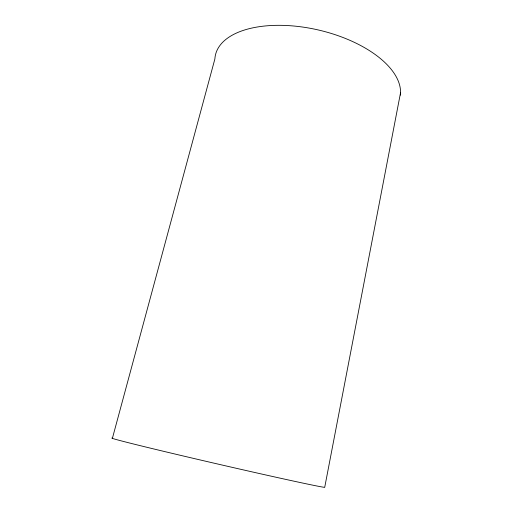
<?xml version="1.0" encoding="UTF-8"?>
<svg xmlns="http://www.w3.org/2000/svg" width="513" height="513" viewBox="0 0 513 513"><rect width="100%" height="100%" fill="white"/><g stroke="black" fill="none" stroke-linecap="round" stroke-linejoin="round"><path stroke-width="0.77" d="M400.538 92.776L324.71 487.35A109.423 1.456 13 0 1 208.278 461.835A109.423 1.456 13 0 1 112.462 438.07L214.883 58.944A94.668 47.491 13 0 1 312.09 28.645A94.668 47.491 13 0 1 400.358 95.149"/></g></svg>
